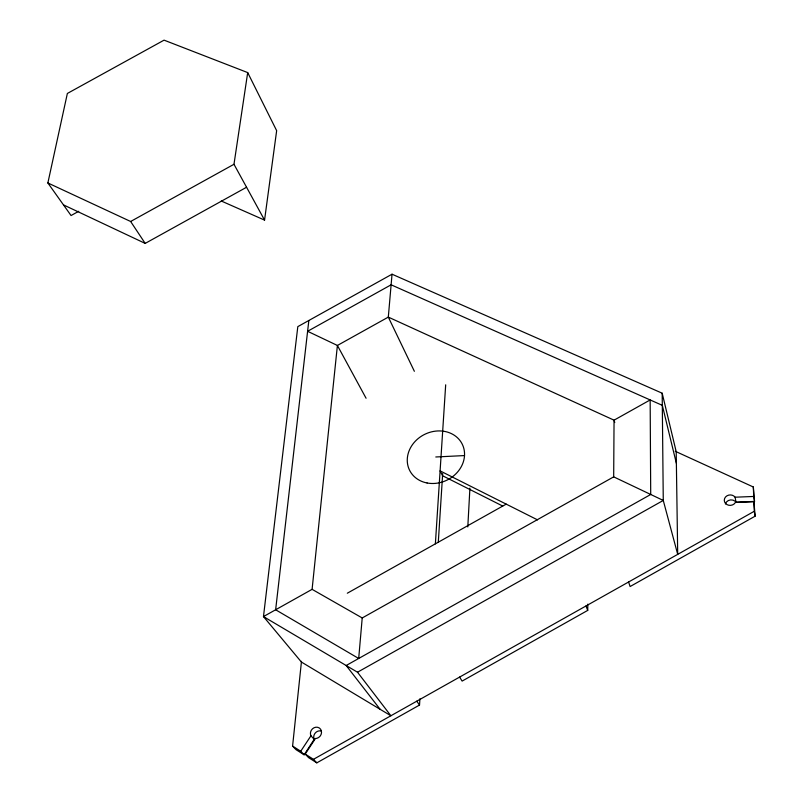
<?xml version="1.0" encoding="UTF-8"?>
<svg xmlns="http://www.w3.org/2000/svg" width="803" height="803" viewBox="0 0 803 803"><rect width="100%" height="100%" fill="white"/><g stroke="black" fill="none" stroke-linecap="round" stroke-linejoin="round"><path stroke-width="1.2" d="M308.844 320.497L275.64 609.768L358.7 658.48L362.213 617.959L613.683 476.862L614.054 420.17L650.159 399.944L650.711 494.477L346.173 665.506L380.12 709.29M459.607 677.09L462.116 681.085L587.726 610.39L587.816 604.147M467.798 526.919L469.916 488.124M438.297 542.186L442.684 473.609M435.367 543.852L445.685 384.818M321.21 731.031A5.882 5.3 -50.3 0 0 315.218 733.069A5.882 5.3 -50.3 0 0 314.204 739.322L304.136 754.81L300.734 751.247L310.952 735.799A5.912 5.32 -50.1 0 1 314.124 727.709A5.912 5.32 -50.1 0 1 321.361 730.891A5.912 5.32 -50.1 0 1 316.854 738.318L315.438 738.509L305.21 754.077L308.583 757.63L316.814 762.85L419.517 705.054L419.929 698.811M662.184 393.209L663.268 500.44L677.702 554.371L676.206 451.698L662.184 393.209L392.035 274.204L388.311 317.105L414.368 371.297M304.136 754.81L296.036 749.671L292.593 746.087L301.476 661.341M392.035 274.204L297.813 326.63L263.474 616.584L357.506 672.221L390.89 715.754L301.396 662.033L263.474 616.584L312.096 589.342L337.401 345.461L388.311 317.105L614.054 420.17L614.757 422.549M221.257 201.001L264.558 220.112L276.654 130.668L247.695 72.591L164.063 40.15L67.362 93.459L47.869 182.964L71.055 215.535L78.714 211.299M264.558 220.112L233.984 164.274L247.695 72.591M357.506 672.221L663.268 500.44L613.683 476.862M305.21 754.077L313.471 759.317L754.308 511.26L753.927 501.704L735.418 502.447A5.902 5.24 -3.9 0 1 726.946 504.585A5.902 5.24 -3.9 0 1 725.551 496.977A5.902 5.24 -3.9 0 1 734.213 496.284L735.086 497.208L736 502.176L754.529 501.433L753.334 486.999L675.223 451.256M753.927 501.704L755.131 516.178L630.114 586.531L628.588 582.004M347.308 593.216L506.221 504.123M47.869 182.964L130.638 221.487L233.984 164.274M63.467 204.875L145.192 243.399L246.561 187.25M435.788 456.977L464.525 455.572M735.086 497.208L753.716 496.455L754.529 501.433M537.548 519.882L440.094 470.879L442.553 475.727L502.708 506.051M312.096 589.342L362.213 617.959M292.593 746.087L300.734 751.247M313.471 759.317L316.814 762.85M736 502.176L735.136 501.243A5.862 5.22 -3.7 0 0 725.42 503.963M310.952 735.799L314.274 739.433M416.767 701.19L419.517 705.054M130.638 221.487L145.192 243.399M366.078 398.248L337.401 345.461L307.599 331.288L391.111 284.804L662.314 405.344L676.377 463.341M585.949 605.994L587.726 610.39M754.308 511.26L755.131 516.178M753.334 486.999L753.716 496.455M427.086 482.984A29.39 25.465 -26.5 0 0 463.923 448.807A29.39 25.465 -26.5 0 0 416.717 439.823A29.39 25.465 -26.5 0 0 427.086 482.984"/></g></svg>
